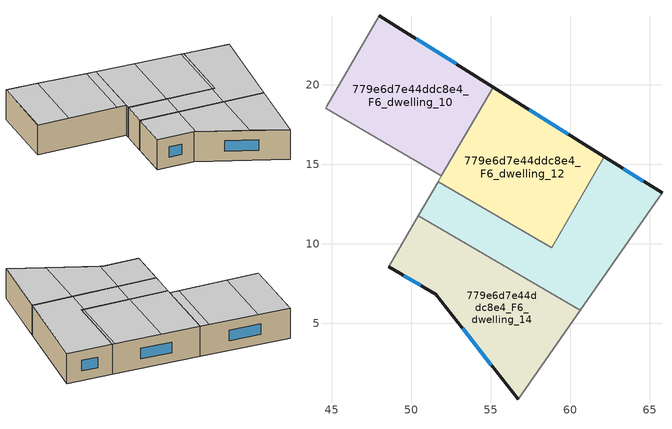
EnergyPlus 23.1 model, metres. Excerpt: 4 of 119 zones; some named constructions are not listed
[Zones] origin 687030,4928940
779e6d7e44ddc8e4_F6_dwelling_10
 floor to 779e6d7e44ddc8e4_F5_dwelling_10 (EU_floor_Construction): 55.16,19.85 51.91,14.26 44.61,18.5 48.01,24.33 z18
 wall outside (EU_wall_Construction): 55.16,19.85 48.01,24.33 z18:21
 wall to 779e6d7e44ddc8e4_F6_dwelling_11 (EU_wall_Construction): 44.61,18.5 51.91,14.26 z18:21
 wall to 779e6d7e44ddc8e4_F6_dwelling_12 (EU_wall_Construction): 51.91,14.26 55.16,19.85 z18:21
 wall to 779e6d7e44ddc8e4_F6_dwelling_8 (EU_wall_Construction): 48.01,24.33 44.68,18.62 z18:21
 wall to 779e6d7e44ddc8e4_F6_dwelling_9 (EU_wall_Construction): 44.68,18.62 44.61,18.5 z18:21
 window (EU_Window_Construction): 52.83,21.31 50.33,22.88 z18.98:20.02
 ceiling to 779e6d7e44ddc8e4_F7_dwelling_10 (EU_floor_Construction): 51.12,14.72 54.38,20.33 50.54,22.74 47.2,17 z21
 ceiling adiabatic (EU_roof_Construction): 51.91,14.26 55.16,19.85 54.38,20.33 51.12,14.72 z21
 ceiling to 779e6d7e44ddc8e4_F7_dwelling_9 (EU_floor_Construction): 47.2,17 50.54,22.74 48.01,24.33 44.61,18.5 z21
779e6d7e44ddc8e4_F6_dwelling_12
 floor to 779e6d7e44ddc8e4_F5_dwelling_12 (EU_floor_Construction): 62.16,15.46 58.83,9.75 51.69,13.9 55.16,19.85 z18
 wall outside (EU_wall_Construction): 62.16,15.46 55.16,19.85 z18:21
 wall to 779e6d7e44ddc8e4_F6_dwelling_13 (EU_wall_Construction): 51.69,13.9 58.83,9.75 62.16,15.46 z18:21
 wall to 779e6d7e44ddc8e4_F6_dwelling_11 (EU_wall_Construction): 51.91,14.26 51.69,13.9 z18:21
 window (EU_Window_Construction): 59.88,16.89 57.43,18.42 z18.98:20.02
 ceiling adiabatic (EU_roof_Construction): 58.6,9.88 61.93,15.6 58.27,17.9 54.87,12.05 z21
 ceiling to 779e6d7e44ddc8e4_F7_dwelling_13 (EU_floor_Construction): 58.83,9.75 62.16,15.46 61.93,15.6 58.6,9.88 z21
 ceiling to 779e6d7e44ddc8e4_F7_dwelling_11 (EU_floor_Construction): 54.87,12.05 58.27,17.9 55.16,19.85 51.69,13.9 z21
779e6d7e44ddc8e4_F6_dwelling_13
 floor to 779e6d7e44ddc8e4_F5_dwelling_13 (EU_floor_Construction): 65.78,13.19 60.65,5.82 50.45,11.76 51.69,13.9 58.83,9.75 62.16,15.46 z18
 wall outside (EU_wall_Construction): 65.78,13.19 62.16,15.46 z18:21
 wall adiabatic (EU_wall_Construction): 60.65,5.82 65.78,13.19 z18:21
 wall to 779e6d7e44ddc8e4_F6_dwelling_14 (EU_wall_Construction): 50.45,11.76 60.65,5.82 z18:21
 wall to 779e6d7e44ddc8e4_F6_dwelling_11 (EU_wall_Construction): 51.69,13.9 50.45,11.76 z18:21
 window (EU_Window_Construction): 64.6,13.93 63.33,14.72 z18.98:20.02
 ceiling to 779e6d7e44ddc8e4_F7_dwelling_13 (EU_floor_Construction): 60.65,5.82 65.78,13.19 62.16,15.46 58.83,9.75 58.6,9.88 57.35,7.74 z21
 ceiling to 779e6d7e44ddc8e4_F7_dwelling_11 (EU_floor_Construction): 53.62,9.91 54.87,12.05 51.69,13.9 50.45,11.76 z21
 ceiling to 779e6d7e44ddc8e4_F7_dwelling_12 (EU_floor_Construction): 57.35,7.74 58.6,9.88 54.87,12.05 53.62,9.91 z21
779e6d7e44ddc8e4_F6_dwelling_14
 floor to 779e6d7e44ddc8e4_F5_dwelling_14 (EU_floor_Construction): 60.65,5.82 56.74,0.21 51.56,6.82 48.58,8.55 50.45,11.76 z18
 wall outside (EU_wall_Construction): 48.58,8.55 51.56,6.82 56.74,0.21 z18:21
 wall adiabatic (EU_wall_Construction): 56.74,0.21 60.65,5.82 z18:21
 wall to 779e6d7e44ddc8e4_F6_dwelling_11 (EU_wall_Construction): 50.45,11.76 48.58,8.55 z18:21
 window (EU_Window_Construction): 53.24,4.67 55.05,2.36 / 49.55,7.99 50.59,7.38 z18.98:20.02
 ceiling to 779e6d7e44ddc8e4_F7_dwelling_12 (EU_floor_Construction): 54.57,2.97 57.35,7.74 53.62,9.91 51.71,6.63 z21
 ceiling to 779e6d7e44ddc8e4_F7_dwelling_13 (EU_floor_Construction): 56.74,0.21 60.65,5.82 57.35,7.74 54.57,2.97 z21
 ceiling to 779e6d7e44ddc8e4_F7_dwelling_11 (EU_floor_Construction): 51.71,6.63 53.62,9.91 50.45,11.76 48.58,8.55 51.56,6.82 z21
[HVACTEMPLATE:THERMOSTAT] Constant Heating Setpoint=20; Constant Cooling Setpoint=50
EU_HeatOnly_779e6d7e44ddc8e4_F0_dwelling_2; EU_HeatOnly_779e6d7e44ddc8e4_F0_dwelling_3; EU_HeatOnly_779e6d7e44ddc8e4_F0_dwelling_4; EU_HeatOnly_779e6d7e44ddc8e4_F0_dwelling_5; EU_HeatOnly_779e6d7e44ddc8e4_F0_dwelling_6; EU_HeatOnly_779e6d7e44ddc8e4_F0_dwelling_7; EU_HeatOnly_779e6d7e44ddc8e4_F0_dwelling_8; EU_HeatOnly_779e6d7e44ddc8e4_F0_dwelling_9; EU_HeatOnly_779e6d7e44ddc8e4_F0_dwelling_10; EU_HeatOnly_779e6d7e44ddc8e4_F0_dwelling_11; EU_HeatOnly_779e6d7e44ddc8e4_F0_dwelling_12; EU_HeatOnly_779e6d7e44ddc8e4_F0_dwelling_13; EU_HeatOnly_779e6d7e44ddc8e4_F0_dwelling_14; EU_HeatOnly_779e6d7e44ddc8e4_F1_dwelling_0; EU_HeatOnly_779e6d7e44ddc8e4_F1_dwelling_1; EU_HeatOnly_779e6d7e44ddc8e4_F1_dwelling_2; EU_HeatOnly_779e6d7e44ddc8e4_F1_dwelling_3; EU_HeatOnly_779e6d7e44ddc8e4_F1_dwelling_4; EU_HeatOnly_779e6d7e44ddc8e4_F1_dwelling_5; EU_HeatOnly_779e6d7e44ddc8e4_F1_dwelling_6; EU_HeatOnly_779e6d7e44ddc8e4_F1_dwelling_7; EU_HeatOnly_779e6d7e44ddc8e4_F1_dwelling_8; EU_HeatOnly_779e6d7e44ddc8e4_F1_dwelling_9; EU_HeatOnly_779e6d7e44ddc8e4_F1_dwelling_10; EU_HeatOnly_779e6d7e44ddc8e4_F1_dwelling_11; EU_HeatOnly_779e6d7e44ddc8e4_F1_dwelling_12; EU_HeatOnly_779e6d7e44ddc8e4_F1_dwelling_13; EU_HeatOnly_779e6d7e44ddc8e4_F1_dwelling_14; EU_HeatOnly_779e6d7e44ddc8e4_F2_dwelling_0; EU_HeatOnly_779e6d7e44ddc8e4_F2_dwelling_1; EU_HeatOnly_779e6d7e44ddc8e4_F2_dwelling_2; EU_HeatOnly_779e6d7e44ddc8e4_F2_dwelling_3; EU_HeatOnly_779e6d7e44ddc8e4_F2_dwelling_4; EU_HeatOnly_779e6d7e44ddc8e4_F2_dwelling_5; EU_HeatOnly_779e6d7e44ddc8e4_F2_dwelling_6; EU_HeatOnly_779e6d7e44ddc8e4_F2_dwelling_7; EU_HeatOnly_779e6d7e44ddc8e4_F2_dwelling_8; EU_HeatOnly_779e6d7e44ddc8e4_F2_dwelling_9; EU_HeatOnly_779e6d7e44ddc8e4_F2_dwelling_10; EU_HeatOnly_779e6d7e44ddc8e4_F2_dwelling_11; EU_HeatOnly_779e6d7e44ddc8e4_F2_dwelling_12; EU_HeatOnly_779e6d7e44ddc8e4_F2_dwelling_13; EU_HeatOnly_779e6d7e44ddc8e4_F2_dwelling_14; EU_HeatOnly_779e6d7e44ddc8e4_F3_dwelling_0; EU_HeatOnly_779e6d7e44ddc8e4_F3_dwelling_1; EU_HeatOnly_779e6d7e44ddc8e4_F3_dwelling_2; EU_HeatOnly_779e6d7e44ddc8e4_F3_dwelling_3; EU_HeatOnly_779e6d7e44ddc8e4_F3_dwelling_4; EU_HeatOnly_779e6d7e44ddc8e4_F3_dwelling_5; EU_HeatOnly_779e6d7e44ddc8e4_F3_dwelling_6; EU_HeatOnly_779e6d7e44ddc8e4_F3_dwelling_7; EU_HeatOnly_779e6d7e44ddc8e4_F3_dwelling_8; EU_HeatOnly_779e6d7e44ddc8e4_F3_dwelling_9; EU_HeatOnly_779e6d7e44ddc8e4_F3_dwelling_10; EU_HeatOnly_779e6d7e44ddc8e4_F3_dwelling_11; EU_HeatOnly_779e6d7e44ddc8e4_F3_dwelling_12; EU_HeatOnly_779e6d7e44ddc8e4_F3_dwelling_13; EU_HeatOnly_779e6d7e44ddc8e4_F3_dwelling_14; EU_HeatOnly_779e6d7e44ddc8e4_F4_dwelling_0; EU_HeatOnly_779e6d7e44ddc8e4_F4_dwelling_1; EU_HeatOnly_779e6d7e44ddc8e4_F4_dwelling_2; EU_HeatOnly_779e6d7e44ddc8e4_F4_dwelling_3; EU_HeatOnly_779e6d7e44ddc8e4_F4_dwelling_4; EU_HeatOnly_779e6d7e44ddc8e4_F4_dwelling_5; EU_HeatOnly_779e6d7e44ddc8e4_F4_dwelling_6; EU_HeatOnly_779e6d7e44ddc8e4_F4_dwelling_7; EU_HeatOnly_779e6d7e44ddc8e4_F4_dwelling_8; EU_HeatOnly_779e6d7e44ddc8e4_F4_dwelling_9; EU_HeatOnly_779e6d7e44ddc8e4_F4_dwelling_10; EU_HeatOnly_779e6d7e44ddc8e4_F4_dwelling_11; EU_HeatOnly_779e6d7e44ddc8e4_F4_dwelling_12; EU_HeatOnly_779e6d7e44ddc8e4_F4_dwelling_13; EU_HeatOnly_779e6d7e44ddc8e4_F4_dwelling_14; EU_HeatOnly_779e6d7e44ddc8e4_F5_dwelling_0; EU_HeatOnly_779e6d7e44ddc8e4_F5_dwelling_1; EU_HeatOnly_779e6d7e44ddc8e4_F5_dwelling_2; EU_HeatOnly_779e6d7e44ddc8e4_F5_dwelling_3; EU_HeatOnly_779e6d7e44ddc8e4_F5_dwelling_4; EU_HeatOnly_779e6d7e44ddc8e4_F5_dwelling_5; EU_HeatOnly_779e6d7e44ddc8e4_F5_dwelling_6; EU_HeatOnly_779e6d7e44ddc8e4_F5_dwelling_7; EU_HeatOnly_779e6d7e44ddc8e4_F5_dwelling_8; EU_HeatOnly_779e6d7e44ddc8e4_F5_dwelling_9; EU_HeatOnly_779e6d7e44ddc8e4_F5_dwelling_10; EU_HeatOnly_779e6d7e44ddc8e4_F5_dwelling_11; EU_HeatOnly_779e6d7e44ddc8e4_F5_dwelling_12; EU_HeatOnly_779e6d7e44ddc8e4_F5_dwelling_13; EU_HeatOnly_779e6d7e44ddc8e4_F5_dwelling_14; EU_HeatOnly_779e6d7e44ddc8e4_F6_dwelling_0; EU_HeatOnly_779e6d7e44ddc8e4_F6_dwelling_1; EU_HeatOnly_779e6d7e44ddc8e4_F6_dwelling_2; EU_HeatOnly_779e6d7e44ddc8e4_F6_dwelling_3; EU_HeatOnly_779e6d7e44ddc8e4_F6_dwelling_4; EU_HeatOnly_779e6d7e44ddc8e4_F6_dwelling_5; EU_HeatOnly_779e6d7e44ddc8e4_F6_dwelling_6; EU_HeatOnly_779e6d7e44ddc8e4_F6_dwelling_7; EU_HeatOnly_779e6d7e44ddc8e4_F6_dwelling_8; EU_HeatOnly_779e6d7e44ddc8e4_F6_dwelling_9; EU_HeatOnly_779e6d7e44ddc8e4_F6_dwelling_10; EU_HeatOnly_779e6d7e44ddc8e4_F6_dwelling_11; EU_HeatOnly_779e6d7e44ddc8e4_F6_dwelling_12; EU_HeatOnly_779e6d7e44ddc8e4_F6_dwelling_13; EU_HeatOnly_779e6d7e44ddc8e4_F6_dwelling_14; EU_HeatOnly_779e6d7e44ddc8e4_F7_dwelling_0; EU_HeatOnly_779e6d7e44ddc8e4_F7_dwelling_1; EU_HeatOnly_779e6d7e44ddc8e4_F7_dwelling_2; EU_HeatOnly_779e6d7e44ddc8e4_F7_dwelling_3; EU_HeatOnly_779e6d7e44ddc8e4_F7_dwelling_4; EU_HeatOnly_779e6d7e44ddc8e4_F7_dwelling_5; EU_HeatOnly_779e6d7e44ddc8e4_F7_dwelling_6; EU_HeatOnly_779e6d7e44ddc8e4_F7_dwelling_7; EU_HeatOnly_779e6d7e44ddc8e4_F7_dwelling_8; EU_HeatOnly_779e6d7e44ddc8e4_F7_dwelling_9; EU_HeatOnly_779e6d7e44ddc8e4_F7_dwelling_10; EU_HeatOnly_779e6d7e44ddc8e4_F7_dwelling_11; EU_HeatOnly_779e6d7e44ddc8e4_F7_dwelling_12; EU_HeatOnly_779e6d7e44ddc8e4_F7_dwelling_13
[SCHEDULE:FILE] Column Number=1; Rows to Skip at Top=0; Number of Hours of Data=8760; Column Separator=Comma; Interpolate to Timestep=No; Minutes per Item=60; Adjust Schedule for Daylight Savings=Yes
Name | File
EU_Step8_GainSchedule_779e6d7e44ddc8e4_F1_dwelling_11_f000 | ../../schedules/779e6d7e44ddc8e4/779e6d7e44ddc8e4_F1_dwelling_11_f000_gain.csv
EU_Step8_GainSchedule_779e6d7e44ddc8e4_F1_dwelling_12_f000 | ../../schedules/779e6d7e44ddc8e4/779e6d7e44ddc8e4_F1_dwelling_12_f000_gain.csv
EU_Step8_GainSchedule_779e6d7e44ddc8e4_F1_dwelling_13_f000 | ../../schedules/779e6d7e44ddc8e4/779e6d7e44ddc8e4_F1_dwelling_13_f000_gain.csv
EU_Step8_GainSchedule_779e6d7e44ddc8e4_F1_dwelling_14_f000 | ../../schedules/779e6d7e44ddc8e4/779e6d7e44ddc8e4_F1_dwelling_14_f000_gain.csv
EU_Step8_GainSchedule_779e6d7e44ddc8e4_F3_dwelling_8_f000 | ../../schedules/779e6d7e44ddc8e4/779e6d7e44ddc8e4_F3_dwelling_8_f000_gain.csv
EU_Step8_GainSchedule_779e6d7e44ddc8e4_F3_dwelling_9_f000 | ../../schedules/779e6d7e44ddc8e4/779e6d7e44ddc8e4_F3_dwelling_9_f000_gain.csv
EU_Step8_GainSchedule_779e6d7e44ddc8e4_F3_dwelling_10_f000 | ../../schedules/779e6d7e44ddc8e4/779e6d7e44ddc8e4_F3_dwelling_10_f000_gain.csv
EU_Step8_GainSchedule_779e6d7e44ddc8e4_F3_dwelling_11_f000 | ../../schedules/779e6d7e44ddc8e4/779e6d7e44ddc8e4_F3_dwelling_11_f000_gain.csv
EU_Step8_GainSchedule_779e6d7e44ddc8e4_F3_dwelling_12_f000 | ../../schedules/779e6d7e44ddc8e4/779e6d7e44ddc8e4_F3_dwelling_12_f000_gain.csv
EU_Step8_GainSchedule_779e6d7e44ddc8e4_F3_dwelling_13_f000 | ../../schedules/779e6d7e44ddc8e4/779e6d7e44ddc8e4_F3_dwelling_13_f000_gain.csv
EU_Step8_GainSchedule_779e6d7e44ddc8e4_F3_dwelling_14_f000 | ../../schedules/779e6d7e44ddc8e4/779e6d7e44ddc8e4_F3_dwelling_14_f000_gain.csv
EU_Step8_GainSchedule_779e6d7e44ddc8e4_F6_dwelling_9_f000 | ../../schedules/779e6d7e44ddc8e4/779e6d7e44ddc8e4_F6_dwelling_9_f000_gain.csv
EU_Step8_GainSchedule_779e6d7e44ddc8e4_F6_dwelling_10_f000 | ../../schedules/779e6d7e44ddc8e4/779e6d7e44ddc8e4_F6_dwelling_10_f000_gain.csv
EU_Step8_GainSchedule_779e6d7e44ddc8e4_F6_dwelling_11_f000 | ../../schedules/779e6d7e44ddc8e4/779e6d7e44ddc8e4_F6_dwelling_11_f000_gain.csv
EU_Step8_GainSchedule_779e6d7e44ddc8e4_F6_dwelling_12_f000 | ../../schedules/779e6d7e44ddc8e4/779e6d7e44ddc8e4_F6_dwelling_12_f000_gain.csv
EU_Step8_GainSchedule_779e6d7e44ddc8e4_F6_dwelling_13_f000 | ../../schedules/779e6d7e44ddc8e4/779e6d7e44ddc8e4_F6_dwelling_13_f000_gain.csv
EU_Step8_GainSchedule_779e6d7e44ddc8e4_F6_dwelling_14_f000 | ../../schedules/779e6d7e44ddc8e4/779e6d7e44ddc8e4_F6_dwelling_14_f000_gain.csv
EU_Step8_GainSchedule_779e6d7e44ddc8e4_F7_dwelling_0_f000 | ../../schedules/779e6d7e44ddc8e4/779e6d7e44ddc8e4_F7_dwelling_0_f000_gain.csv
EU_Step8_GainSchedule_779e6d7e44ddc8e4_F7_dwelling_1_f000 | ../../schedules/779e6d7e44ddc8e4/779e6d7e44ddc8e4_F7_dwelling_1_f000_gain.csv
EU_Step8_GainSchedule_779e6d7e44ddc8e4_F7_dwelling_2_f000 | ../../schedules/779e6d7e44ddc8e4/779e6d7e44ddc8e4_F7_dwelling_2_f000_gain.csv
EU_Step8_GainSchedule_779e6d7e44ddc8e4_F7_dwelling_3_f000 | ../../schedules/779e6d7e44ddc8e4/779e6d7e44ddc8e4_F7_dwelling_3_f000_gain.csv
EU_Step8_GainSchedule_779e6d7e44ddc8e4_F7_dwelling_4_f000 | ../../schedules/779e6d7e44ddc8e4/779e6d7e44ddc8e4_F7_dwelling_4_f000_gain.csv
EU_Step8_GainSchedule_779e6d7e44ddc8e4_F7_dwelling_5_f000 | ../../schedules/779e6d7e44ddc8e4/779e6d7e44ddc8e4_F7_dwelling_5_f000_gain.csv
EU_Step8_GainSchedule_779e6d7e44ddc8e4_F7_dwelling_6_f000 | ../../schedules/779e6d7e44ddc8e4/779e6d7e44ddc8e4_F7_dwelling_6_f000_gain.csv
EU_Step8_GainSchedule_779e6d7e44ddc8e4_F7_dwelling_7_f000 | ../../schedules/779e6d7e44ddc8e4/779e6d7e44ddc8e4_F7_dwelling_7_f000_gain.csv
EU_Step8_GainSchedule_779e6d7e44ddc8e4_F7_dwelling_8_f000 | ../../schedules/779e6d7e44ddc8e4/779e6d7e44ddc8e4_F7_dwelling_8_f000_gain.csv
EU_Step8_GainSchedule_779e6d7e44ddc8e4_F7_dwelling_9_f000 | ../../schedules/779e6d7e44ddc8e4/779e6d7e44ddc8e4_F7_dwelling_9_f000_gain.csv
EU_Step8_GainSchedule_779e6d7e44ddc8e4_F7_dwelling_10_f000 | ../../schedules/779e6d7e44ddc8e4/779e6d7e44ddc8e4_F7_dwelling_10_f000_gain.csv
EU_Step8_GainSchedule_779e6d7e44ddc8e4_F7_dwelling_11_f000 | ../../schedules/779e6d7e44ddc8e4/779e6d7e44ddc8e4_F7_dwelling_11_f000_gain.csv
EU_Step8_GainSchedule_779e6d7e44ddc8e4_F7_dwelling_12_f000 | ../../schedules/779e6d7e44ddc8e4/779e6d7e44ddc8e4_F7_dwelling_12_f000_gain.csv
EU_Step8_GainSchedule_779e6d7e44ddc8e4_F7_dwelling_13_f000 | ../../schedules/779e6d7e44ddc8e4/779e6d7e44ddc8e4_F7_dwelling_13_f000_gain.csv
